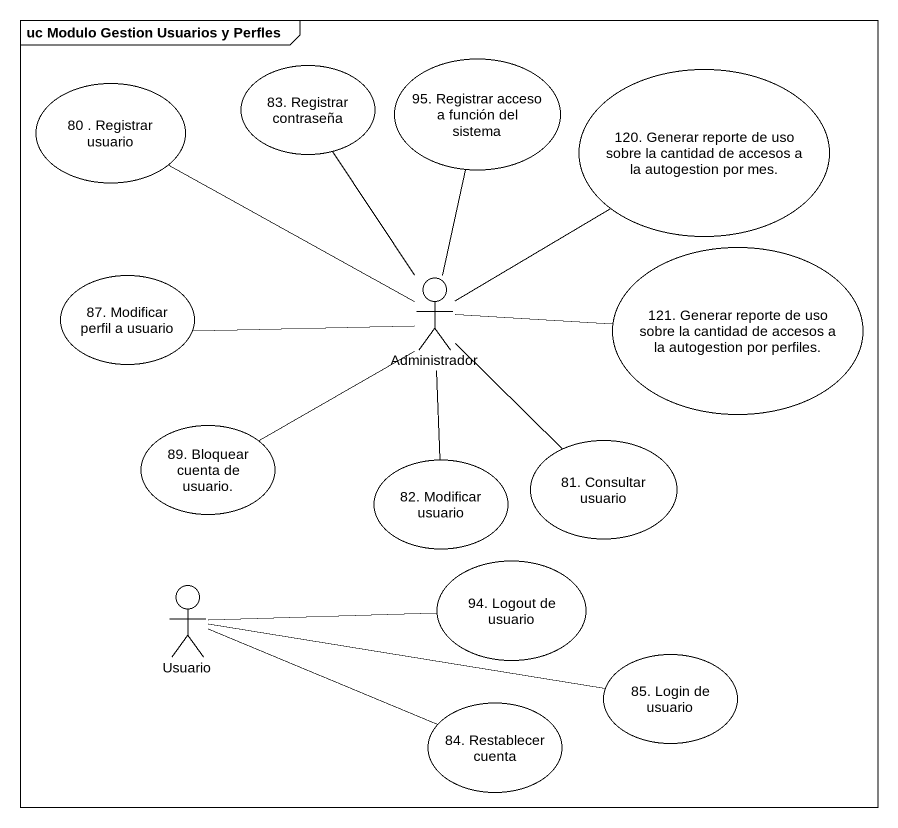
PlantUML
@startuml
mainframe uc Modulo Gestion Usuarios y Perfles
usecase "83. Registrar contraseña" as u83_Registrar_contraseña
usecase "95. Registrar acceso a función del sistema" as u95_Registrar_acceso_a
usecase "120. Generar reporte de uso sobre la cantidad de accesos a la autogestion por mes." as u120_Generar_reporte_de_uso
usecase "80 . Registrar usuario" as u80_Registrar_usuario
usecase "121. Generar reporte de uso sobre la cantidad de accesos a la autogestion por perfiles." as u121_Generar_reporte_de_uso
usecase "87. Modificar perfil a usuario" as u87_Modificar_perfil_a
actor Administrador
usecase "89. Bloquear cuenta de usuario." as u89_Bloquear_cuenta_de
usecase "82. Modificar usuario" as u82_Modificar_usuario
usecase "81. Consultar usuario" as u81_Consultar_usuario
actor Usuario
usecase "94. Logout de usuario" as u94_Logout_de_usuario
usecase "85. Login de usuario" as u85_Login_de_usuario
usecase "84. Restablecer cuenta" as u84_Restablecer_cuenta
Administrador -up- u83_Registrar_contraseña
Administrador -up- u95_Registrar_acceso_a
Administrador -up- u120_Generar_reporte_de_uso
Administrador -up- u80_Registrar_usuario
Administrador -right- u121_Generar_reporte_de_uso
Administrador -left- u87_Modificar_perfil_a
Administrador -left- u89_Bloquear_cuenta_de
Administrador -- u82_Modificar_usuario
Administrador -- u81_Consultar_usuario
Usuario -right- u94_Logout_de_usuario
Usuario -right- u85_Login_de_usuario
Usuario -right- u84_Restablecer_cuenta
@enduml
